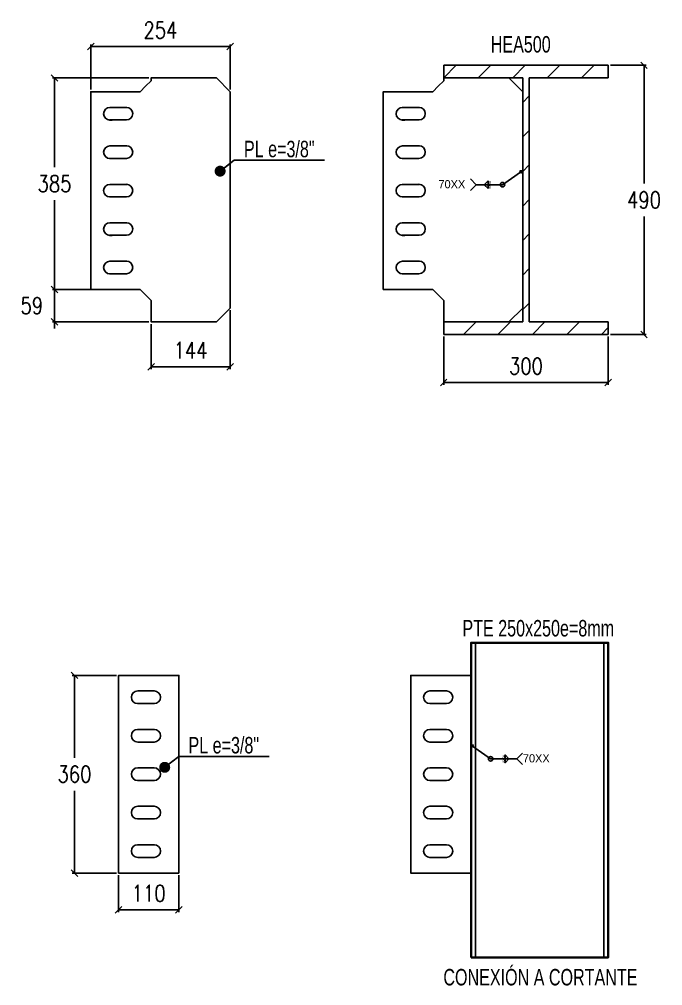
# Model space of a CAD drawing. Header units: millimetres. Extents: x -999 to 93225, y -17477 to 29086.
# Drawn here: x 15653 to 16825, y -8661 to -6902 of the extents above; entities that cross this region are included whole.
import ezdxf
from ezdxf.enums import TextEntityAlignment as Align

# ---------------------------------------------------------------- set-up
doc = ezdxf.new("R2010")
doc.units = ezdxf.units.MM
doc.header["$LTSCALE"] = 0.4
doc.linetypes.add('DXK_LINE_DOT2', pattern=[3.9198, 1.9599, -1.9599])
doc.layers.get('0').update_dxf_attribs({"color": 255})
for name, color, linetype in [('COTAS', 8, 'Continuous'), ('P-PLATINA', 6, 'Continuous'), ('TITULO', 3, 'Continuous')]:
    doc.layers.add(name, color=color, linetype=linetype)
doc.layers.add('E_COLUMNAS-3', color=1, linetype='Continuous', lineweight=35)
doc.styles.add('CNI_COTAS', font='romans.shx', dxfattribs={"width": 0.8})
doc.styles.add('ROMANS', font='DINGRAFO.SHX')
doc.styles.add('VERDANA', font='arial.ttf')
doc.dimstyles.new('1.1', dxfattribs={"dimscale": 0, "dimtxt": 15, "dimasz": 20, "dimexe": 2, "dimexo": 2, "dimgap": 7, "dimtad": 1, "dimdec": 0, "dimzin": 4, "dimdsep": 46, "dimtxsty": 'CNI_COTAS', "dimblk": 'DOTSMALL', "dimcen": 0, "dimclrd": 256, "dimclrt": 3, "dimadec": 0, "dimazin": 0, "dimtfac": 1, "dimtdec": 0, "dimtmove": 2, "dimatfit": 0, "dimldrblk": 'DOT', "dimfxl": 0.05, "dimtolj": 1, "dimtzin": 0, "dimarcsym": 1})
doc.dimstyles.new('1.4', dxfattribs={"dimscale": 0, "dimtxt": 30, "dimasz": 12, "dimexe": 4, "dimexo": 4, "dimgap": 15, "dimtad": 1, "dimdec": 0, "dimzin": 4, "dimdsep": 46, "dimtxsty": 'CNI_COTAS', "dimblk": 'OBLIQUE', "dimcen": -0.09, "dimclrd": 256, "dimclrt": 3, "dimadec": 0, "dimazin": 0, "dimtfac": 1, "dimtdec": 0, "dimtmove": 2, "dimatfit": 0, "dimldrblk": 'DOT', "dimfxl": 0.05, "dimtolj": 1, "dimtzin": 0, "dimarcsym": 0})

# ---------------------------------------------------------------- blocks, each defined once
blk = doc.blocks.new('_Oblique')
at = {"color": 0, "linetype": 'ByBlock', "lineweight": -2}
blk.add_line((-0.5, -0.5), (0.5, 0.5), dxfattribs=at)
blk = doc.blocks.new('*D548')
at = {"layer": 'COTAS', "color": 0, "lineweight": -2, "transparency": 16777216}
for p, q in [((16425.9, -7479.4), (16425.9, -7567.1)), ((16725.9, -7479.4), (16725.9, -7567.1))]:
    blk.add_line(p, q, dxfattribs=at)
at = {"layer": 'COTAS', "lineweight": -2, "transparency": 16777216}
blk.add_line((16425.9, -7563.1), (16725.9, -7563.1), dxfattribs=at)
at = {"layer": 'Defpoints', "color": 0, "transparency": 16777216}
for p in [(16425.9, -7475.4), (16725.9, -7475.4), (16725.9, -7563.1)]:
    blk.add_point(p, dxfattribs=at)
at = {"layer": 'COTAS', "lineweight": -2, "transparency": 16777216, "xscale": 12, "yscale": 12, "zscale": 12, "rotation": 180}
blk.add_blockref('_Oblique', (16425.9, -7563.1), dxfattribs=at)
at = {"layer": 'COTAS', "lineweight": -2, "transparency": 16777216, "xscale": 12, "yscale": 12, "zscale": 12}
blk.add_blockref('_Oblique', (16725.9, -7563.1), dxfattribs=at)
at = {"layer": 'COTAS', "color": 3, "transparency": 16777216, "insert": (16575.9, -7533.1), "char_height": 30, "attachment_point": 5, "style": 'CNI_COTAS'}
blk.add_mtext('\\A1;300', dxfattribs=at)
blk = doc.blocks.new('_Dot')
at = {"color": 0, "linetype": 'ByBlock', "lineweight": -2}
blk.add_line((-0.5, 0), (-1, 0), dxfattribs=at)
at = {"color": 0, "linetype": 'ByBlock', "const_width": 0.5}
blk.add_lwpolyline([(-0.25, 0, 1), (0.25, 0, 1)], format="xyb", close=True, dxfattribs=at)
blk = doc.blocks.new('*D697')
at = {"layer": 'COTAS', "color": 0, "lineweight": -2, "transparency": 16777216}
for p, q in [((15888.7, -7008.4), (15712.8, -7008.4)), ((15868.7, -7393.4), (15712.8, -7393.4))]:
    blk.add_line(p, q, dxfattribs=at)
at = {"layer": 'COTAS', "lineweight": -2, "transparency": 16777216}
for p, q in [((15716.8, -7008.4), (15716.8, -7170.9)), ((15716.8, -7393.4), (15716.8, -7230.9))]:
    blk.add_line(p, q, dxfattribs=at)
at = {"layer": 'Defpoints', "color": 0, "transparency": 16777216}
for p in [(15892.7, -7008.4), (15716.8, -7393.4), (15872.7, -7393.4)]:
    blk.add_point(p, dxfattribs=at)
at = {"layer": 'COTAS', "lineweight": -2, "transparency": 16777216, "xscale": 12, "yscale": 12, "zscale": 12}
for p, rotation in [((15716.8, -7008.4), 90), ((15716.8, -7393.4), 270)]:
    blk.add_blockref('_Oblique', p, dxfattribs=dict(at, rotation=rotation))
at = {"layer": 'COTAS', "color": 3, "transparency": 16777216, "insert": (15716.8, -7200.9), "char_height": 30, "attachment_point": 5, "rotation": 0.01, "style": 'CNI_COTAS'}
blk.add_mtext('\\A1;385', dxfattribs=at)
blk = doc.blocks.new('*D698')
at = {"layer": 'COTAS', "lineweight": -2, "transparency": 16777216}
for p, q in [((15716.8, -7393.4), (15716.8, -7381.4)), ((15716.8, -7452.4), (15716.8, -7393.4)), ((15716.8, -7452.4), (15716.8, -7464.4))]:
    blk.add_line(p, q, dxfattribs=at)
at = {"layer": 'COTAS', "color": 0, "lineweight": -2, "transparency": 16777216}
for p, q in [((15778.7, -7393.4), (15712.8, -7393.4)), ((15888.7, -7452.4), (15712.8, -7452.4))]:
    blk.add_line(p, q, dxfattribs=at)
at = {"layer": 'Defpoints', "color": 0, "transparency": 16777216}
for p in [(15716.8, -7393.4), (15782.7, -7393.4), (15892.7, -7452.4)]:
    blk.add_point(p, dxfattribs=at)
at = {"layer": 'COTAS', "lineweight": -2, "transparency": 16777216, "xscale": 12, "yscale": 12, "zscale": 12}
for p, rotation in [((15716.8, -7393.4), 270), ((15716.8, -7452.4), 90)]:
    blk.add_blockref('_Oblique', p, dxfattribs=dict(at, rotation=rotation))
at = {"layer": 'COTAS', "color": 3, "transparency": 16777216, "insert": (15675.3, -7422.9), "char_height": 30, "attachment_point": 5, "rotation": 0.01, "style": 'CNI_COTAS'}
blk.add_mtext('\\A1;59', dxfattribs=at)
blk = doc.blocks.new('*D699')
at = {"layer": 'COTAS', "color": 0, "lineweight": -2, "transparency": 16777216}
for p, q in [((16036.7, -7431.4), (16036.7, -7538.4)), ((15892.7, -7456.4), (15892.7, -7538.4))]:
    blk.add_line(p, q, dxfattribs=at)
at = {"layer": 'COTAS', "lineweight": -2, "transparency": 16777216}
blk.add_line((15892.7, -7534.4), (16036.7, -7534.4), dxfattribs=at)
at = {"layer": 'Defpoints', "color": 0, "transparency": 16777216}
for p in [(16036.7, -7427.4), (15892.7, -7452.4), (16036.7, -7534.4)]:
    blk.add_point(p, dxfattribs=at)
at = {"layer": 'COTAS', "lineweight": -2, "transparency": 16777216, "xscale": 12, "yscale": 12, "zscale": 12, "rotation": 180}
blk.add_blockref('_Oblique', (15892.7, -7534.4), dxfattribs=at)
at = {"layer": 'COTAS', "lineweight": -2, "transparency": 16777216, "xscale": 12, "yscale": 12, "zscale": 12}
blk.add_blockref('_Oblique', (16036.7, -7534.4), dxfattribs=at)
at = {"layer": 'COTAS', "color": 3, "transparency": 16777216, "insert": (15964.7, -7504.4), "char_height": 30, "attachment_point": 5, "style": 'CNI_COTAS'}
blk.add_mtext('\\A1;144', dxfattribs=at)
blk = doc.blocks.new('*D700')
at = {"layer": 'COTAS', "color": 0, "lineweight": -2, "transparency": 16777216}
for p, q in [((15782.7, -7029.4), (15782.7, -6947.3)), ((16036.7, -7029.4), (16036.7, -6947.3))]:
    blk.add_line(p, q, dxfattribs=at)
at = {"layer": 'COTAS', "lineweight": -2, "transparency": 16777216}
blk.add_line((15782.7, -6951.3), (16036.7, -6951.3), dxfattribs=at)
at = {"layer": 'Defpoints', "color": 0, "transparency": 16777216}
for p in [(16036.7, -6951.3), (15782.7, -7033.4), (16036.7, -7033.4)]:
    blk.add_point(p, dxfattribs=at)
at = {"layer": 'COTAS', "lineweight": -2, "transparency": 16777216, "xscale": 12, "yscale": 12, "zscale": 12, "rotation": 180}
blk.add_blockref('_Oblique', (15782.7, -6951.3), dxfattribs=at)
at = {"layer": 'COTAS', "lineweight": -2, "transparency": 16777216, "xscale": 12, "yscale": 12, "zscale": 12}
blk.add_blockref('_Oblique', (16036.7, -6951.3), dxfattribs=at)
at = {"layer": 'COTAS', "color": 3, "transparency": 16777216, "insert": (15909.7, -6921.3), "char_height": 30, "attachment_point": 5, "style": 'CNI_COTAS'}
blk.add_mtext('\\A1;254', dxfattribs=at)
blk = doc.blocks.new('*D717')
at = {"layer": 'COTAS', "color": 0, "lineweight": -2, "transparency": 16777216}
for p, q in [((15829.4, -8096.1), (15749.1, -8096.1)), ((15829.4, -8456.1), (15749.1, -8456.1))]:
    blk.add_line(p, q, dxfattribs=at)
at = {"layer": 'COTAS', "lineweight": -2, "transparency": 16777216}
for p, q in [((15753.1, -8096.1), (15753.1, -8246.1)), ((15753.1, -8456.1), (15753.1, -8306.1))]:
    blk.add_line(p, q, dxfattribs=at)
at = {"layer": 'Defpoints', "color": 0, "transparency": 16777216}
for p in [(15753.1, -8096.1), (15833.4, -8096.1), (15833.4, -8456.1)]:
    blk.add_point(p, dxfattribs=at)
at = {"layer": 'COTAS', "lineweight": -2, "transparency": 16777216, "xscale": 12, "yscale": 12, "zscale": 12}
for p, rotation in [((15753.1, -8096.1), 90), ((15753.1, -8456.1), 270)]:
    blk.add_blockref('_Oblique', p, dxfattribs=dict(at, rotation=rotation))
at = {"layer": 'COTAS', "color": 3, "transparency": 16777216, "insert": (15753.1, -8276.1), "char_height": 30, "attachment_point": 5, "rotation": 0.01, "style": 'CNI_COTAS'}
blk.add_mtext('\\A1;360', dxfattribs=at)
blk = doc.blocks.new('*D718')
at = {"layer": 'COTAS', "color": 0, "lineweight": -2, "transparency": 16777216}
for p, q in [((15833.4, -8460.1), (15833.4, -8527.1)), ((15943.4, -8460.1), (15943.4, -8527.1))]:
    blk.add_line(p, q, dxfattribs=at)
at = {"layer": 'COTAS', "lineweight": -2, "transparency": 16777216}
blk.add_line((15833.4, -8523.1), (15943.4, -8523.1), dxfattribs=at)
at = {"layer": 'Defpoints', "color": 0, "transparency": 16777216}
for p in [(15833.4, -8456.1), (15943.4, -8456.1), (15943.4, -8523.1)]:
    blk.add_point(p, dxfattribs=at)
at = {"layer": 'COTAS', "lineweight": -2, "transparency": 16777216, "xscale": 12, "yscale": 12, "zscale": 12, "rotation": 180}
blk.add_blockref('_Oblique', (15833.4, -8523.1), dxfattribs=at)
at = {"layer": 'COTAS', "lineweight": -2, "transparency": 16777216, "xscale": 12, "yscale": 12, "zscale": 12}
blk.add_blockref('_Oblique', (15943.4, -8523.1), dxfattribs=at)
at = {"layer": 'COTAS', "color": 3, "transparency": 16777216, "insert": (15888.4, -8493.1), "char_height": 30, "attachment_point": 5, "style": 'CNI_COTAS'}
blk.add_mtext('\\A1;110', dxfattribs=at)
blk = doc.blocks.new('_DotSmall')
at = {"color": 0, "linetype": 'ByBlock', "const_width": 0.5}
blk.add_lwpolyline([(-0.0625, 0, 1), (0.0625, 0, 1)], format="xyb", close=True, dxfattribs=at)
blk = doc.blocks.new('SOLDADURA FILETE ALREDEDOR 1 DE 8 ESPEJO')
h = blk.add_hatch(color=256)
h.dxf.hatch_style = 1
h.paths.add_polyline_path([(13304.8, -8226.9), (13307.4, -8223.2), (13302.9, -8222.8)])
for p, q in [((13306.1, -8225), (13339.1, -8248.1)), ((13339.1, -8248.1), (13386.9, -8248.1))]:
    blk.add_line(p, q)
for points in [[(13302.9, -8222.8), (13304.8, -8226.9), (13307.4, -8223.2)], [(13365.3, -8248.1), (13365.3, -8240.9), (13372.4, -8248.1), (13365.3, -8255.2)]]:
    blk.add_lwpolyline(points, close=True)
blk.add_lwpolyline([(13397.4, -8258.5), (13386.9, -8248.1), (13397.4, -8237.6)])
blk.add_circle((13339.1, -8248.1), 4.13)
at = {"layer": 'TITULO', "style": 'ROMANS'}
for s, height, p in [('8', 5.33, (13360.7, -8247.1)), ('8', 5.33, (13360.7, -8255.3)), ('70XX', 14.92, (13397.9, -8254.6))]:
    blk.add_text(s, height=height, dxfattribs=at).set_placement(p)
blk = doc.blocks.new('SOLDADURA FILETE ALREDEDOR 1 DE 8')
h = blk.add_hatch(color=256)
h.dxf.hatch_style = 1
h.paths.add_polyline_path([(8202.3, -7175.2), (8199.7, -7171.4), (8204.2, -7171)])
for p, q in [((8201, -7173.3), (8168, -7196.3)), ((8168, -7196.3), (8120.2, -7196.3)), ((8141.8, -7189.2), (8134.7, -7196.3)), ((8141.8, -7203.4), (8134.7, -7196.3)), ((8141.8, -7196.3), (8141.8, -7189.2)), ((8141.8, -7196.3), (8141.8, -7203.4))]:
    blk.add_line(p, q)
blk.add_lwpolyline([(8204.2, -7171), (8202.3, -7175.2), (8199.7, -7171.4)], close=True)
blk.add_lwpolyline([(8109.7, -7206.8), (8120.2, -7196.3), (8109.7, -7185.8)])
blk.add_circle((8168, -7196.3), 4.13)
at = {"layer": 'TITULO', "style": 'ROMANS'}
for s, height, p in [('70XX', 14.92, (8051.2, -7202.9)), ('8', 5.33, (8142.6, -7195.1)), ('8', 5.33, (8142.6, -7203.4))]:
    blk.add_text(s, height=height, dxfattribs=at).set_placement(p)
blk = doc.blocks.new('PTE 250X250')
at = {"layer": 'COTAS'}
for p, q in [((16347.6, -7561.5), (16347.6, -6988.7)), ((16581.6, -7561.5), (16581.6, -6988.7))]:
    blk.add_line(p, q, dxfattribs=at)
at = {"layer": 'E_COLUMNAS-3'}
blk.add_lwpolyline([(16339.6, -7561.5), (16589.6, -7561.5), (16589.6, -6988.7), (16339.6, -6988.7)], close=True, dxfattribs=at)
blk = doc.blocks.new('*D852')
at = {"layer": 'COTAS', "color": 0, "lineweight": -2, "transparency": 16777216}
for p, q in [((16729.9, -6985.4), (16795, -6985.4)), ((16729.9, -7475.4), (16795, -7475.4))]:
    blk.add_line(p, q, dxfattribs=at)
at = {"layer": 'COTAS', "lineweight": -2, "transparency": 16777216}
for p, q in [((16791, -6985.4), (16791, -7200.4)), ((16791, -7475.4), (16791, -7260.4))]:
    blk.add_line(p, q, dxfattribs=at)
at = {"layer": 'Defpoints', "color": 0, "transparency": 16777216}
for p in [(16725.9, -6985.4), (16791, -6985.4), (16725.9, -7475.4)]:
    blk.add_point(p, dxfattribs=at)
at = {"layer": 'COTAS', "lineweight": -2, "transparency": 16777216, "xscale": 12, "yscale": 12, "zscale": 12}
for p, rotation in [((16791, -6985.4), 90), ((16791, -7475.4), 270)]:
    blk.add_blockref('_Oblique', p, dxfattribs=dict(at, rotation=rotation))
at = {"layer": 'COTAS', "color": 3, "transparency": 16777216, "insert": (16791, -7230.4), "char_height": 30, "attachment_point": 5, "rotation": 0.01, "style": 'CNI_COTAS'}
blk.add_mtext('\\A1;490', dxfattribs=at)

msp = doc.modelspace()

# ---------------------------------------------------------------- hatches: boundary and pattern name
at = {"linetype": 'Continuous'}
h = msp.add_hatch(dxfattribs=at)
h.set_pattern_fill('', scale=14, style=0, pattern_type=0)
h.set_pattern_definition([(45, (16425.903, -7008.427), (-31.431, 31.431), [])])
h.paths.add_polyline_path([(16425.9, -6985.4), (16425.9, -7008.4), (16569.9, -7008.4), (16569.9, -7452.4), (16425.9, -7452.4), (16425.9, -7475.4), (16725.9, -7475.4), (16725.9, -7452.4), (16581.9, -7452.4), (16581.9, -7008.4), (16725.9, -7008.4), (16725.9, -6985.4)])

# ---------------------------------------------------------------- linework, layer by layer
at = {"color": 2, "linetype": 'Continuous'}
for p, q in [((16425.9, -6985.4), (16725.9, -6985.4)), ((16425.9, -7008.4), (16425.9, -6985.4)), ((16725.9, -6985.4), (16725.9, -7008.4)), ((16569.9, -7008.4), (16425.9, -7008.4)), ((16569.9, -7452.4), (16569.9, -7008.4)), ((16725.9, -7008.4), (16581.9, -7008.4)), ((16581.9, -7008.4), (16581.9, -7452.4)), ((16425.9, -7475.4), (16425.9, -7452.4)), ((16425.9, -7452.4), (16569.9, -7452.4)), ((16581.9, -7452.4), (16725.9, -7452.4)), ((16725.9, -7452.4), (16725.9, -7475.4)), ((16725.9, -7475.4), (16425.9, -7475.4))]:
    msp.add_line(p, q, dxfattribs=at)
at = {"color": 7, "linetype": 'DXK_LINE_DOT2'}
for p, q in [((16544.9, -7008.4), (16425.9, -7008.4)), ((16569.9, -7427.4), (16569.9, -7033.4))]:
    msp.add_line(p, q, dxfattribs=at)
at = {"layer": 'P-PLATINA', "linetype": 'Continuous'}
msp.add_line((16569.9, -7033.4), (16544.9, -7008.4), dxfattribs=at)
for points in [[(16011.7, -7008.4), (16036.7, -7033.4), (16036.7, -7427.4), (16011.7, -7452.4), (15892.7, -7452.4), (15892.7, -7413.4), (15882.7, -7403.4), (15872.7, -7393.4), (15782.7, -7393.4), (15782.7, -7033.4), (15872.7, -7033.4), (15882.7, -7023.4), (15892.7, -7013.4), (15892.7, -7008.4)], [(15943.4, -8456.1), (15833.4, -8456.1), (15833.4, -8096.1), (15943.4, -8096.1)]]:
    msp.add_lwpolyline(points, close=True, dxfattribs=at)
for points in [[(16569.9, -7427.4), (16544.9, -7452.4), (16425.9, -7452.4), (16425.9, -7413.4), (16415.9, -7403.4), (16405.9, -7393.4), (16315.9, -7393.4), (16315.9, -7033.4), (16405.9, -7033.4), (16415.9, -7023.4), (16425.9, -7013.4), (16425.9, -7008.4)], [(15821.9, -7085.1), (15817.6, -7085.1), (15813.2, -7084.2), (15809.4, -7081.7), (15807, -7078), (15806.1, -7073.6), (15807, -7069.2), (15809.4, -7065.5), (15813.2, -7063), (15817.6, -7062.1), (15848.5, -7062.1)], [(15843.4, -7061.9), (15847.7, -7061.9), (15852.1, -7062.8), (15855.8, -7065.3), (15858.3, -7069), (15859.2, -7073.4), (15858.3, -7077.8), (15855.8, -7081.6), (15852.1, -7084.1), (15847.7, -7084.9), (15816.8, -7084.9)], [(16355.1, -7085.1), (16350.8, -7085.1), (16346.4, -7084.2), (16342.7, -7081.7), (16340.2, -7078), (16339.3, -7073.6), (16340.2, -7069.2), (16342.7, -7065.5), (16346.4, -7063), (16350.8, -7062.1), (16381.7, -7062.1)], [(16376.6, -7061.9), (16380.9, -7061.9), (16385.3, -7062.8), (16389, -7065.3), (16391.5, -7069), (16392.4, -7073.4), (16391.5, -7077.8), (16389, -7081.6), (16385.3, -7084.1), (16380.9, -7084.9), (16350, -7084.9)], [(15821.9, -7155.1), (15817.6, -7155.1), (15813.2, -7154.2), (15809.4, -7151.7), (15807, -7148), (15806.1, -7143.6), (15807, -7139.2), (15809.4, -7135.5), (15813.2, -7133), (15817.6, -7132.1), (15848.5, -7132.1)], [(15847.7, -7131.9), (15852.1, -7132.8), (15855.8, -7135.3), (15858.3, -7139), (15859.2, -7143.4), (15858.3, -7147.8), (15855.8, -7151.6), (15852.1, -7154.1), (15847.7, -7154.9), (15816.8, -7154.9)], [(16355.1, -7155.1), (16350.8, -7155.1), (16346.4, -7154.2), (16342.7, -7151.7), (16340.2, -7148), (16339.3, -7143.6), (16340.2, -7139.2), (16342.7, -7135.5), (16346.4, -7133), (16350.8, -7132.1), (16381.7, -7132.1)], [(16380.9, -7131.9), (16385.3, -7132.8), (16389, -7135.3), (16391.5, -7139), (16392.4, -7143.4), (16391.5, -7147.8), (16389, -7151.6), (16385.3, -7154.1), (16380.9, -7154.9), (16350, -7154.9)], [(15821.9, -7225.1), (15817.6, -7225.1), (15813.2, -7224.2), (15809.4, -7221.7), (15807, -7218), (15806.1, -7213.6), (15807, -7209.2), (15809.4, -7205.5), (15813.2, -7203), (15817.6, -7202.1), (15848.5, -7202.1)], [(15847.7, -7201.9), (15852.1, -7202.8), (15855.8, -7205.3), (15858.3, -7209), (15859.2, -7213.4), (15858.3, -7217.8), (15855.8, -7221.6), (15852.1, -7224.1), (15847.7, -7224.9), (15816.8, -7224.9)], [(16355.1, -7225.1), (16350.8, -7225.1), (16346.4, -7224.2), (16342.7, -7221.7), (16340.2, -7218), (16339.3, -7213.6), (16340.2, -7209.2), (16342.7, -7205.5), (16346.4, -7203), (16350.8, -7202.1), (16381.7, -7202.1)], [(16380.9, -7201.9), (16385.3, -7202.8), (16389, -7205.3), (16391.5, -7209), (16392.4, -7213.4), (16391.5, -7217.8), (16389, -7221.6), (16385.3, -7224.1), (16380.9, -7224.9), (16350, -7224.9)], [(15821.9, -7295.1), (15817.6, -7295.1), (15813.2, -7294.2), (15809.4, -7291.7), (15807, -7288), (15806.1, -7283.6), (15807, -7279.2), (15809.4, -7275.5), (15813.2, -7273), (15817.6, -7272.1), (15848.5, -7272.1)], [(15847.7, -7271.9), (15852.1, -7272.8), (15855.8, -7275.3), (15858.3, -7279), (15859.2, -7283.4), (15858.3, -7287.8), (15855.8, -7291.6), (15852.1, -7294.1), (15847.7, -7294.9), (15816.8, -7294.9)], [(16355.1, -7295.1), (16350.8, -7295.1), (16346.4, -7294.2), (16342.7, -7291.7), (16340.2, -7288), (16339.3, -7283.6), (16340.2, -7279.2), (16342.7, -7275.5), (16346.4, -7273), (16350.8, -7272.1), (16381.7, -7272.1)], [(16380.9, -7271.9), (16385.3, -7272.8), (16389, -7275.3), (16391.5, -7279), (16392.4, -7283.4), (16391.5, -7287.8), (16389, -7291.6), (16385.3, -7294.1), (16380.9, -7294.9), (16350, -7294.9)], [(15821.9, -7365.1), (15817.6, -7365.1), (15813.2, -7364.2), (15809.4, -7361.7), (15807, -7358), (15806.1, -7353.6), (15807, -7349.2), (15809.4, -7345.5), (15813.2, -7343), (15817.6, -7342.1), (15848.5, -7342.1)], [(15847.7, -7341.9), (15852.1, -7342.8), (15855.8, -7345.3), (15858.3, -7349), (15859.2, -7353.4), (15858.3, -7357.8), (15855.8, -7361.6), (15852.1, -7364.1), (15847.7, -7364.9), (15816.8, -7364.9)], [(16355.1, -7365.1), (16350.8, -7365.1), (16346.4, -7364.2), (16342.7, -7361.7), (16340.2, -7358), (16339.3, -7353.6), (16340.2, -7349.2), (16342.7, -7345.5), (16346.4, -7343), (16350.8, -7342.1), (16381.7, -7342.1)], [(16380.9, -7341.9), (16385.3, -7342.8), (16389, -7345.3), (16391.5, -7349), (16392.4, -7353.4), (16391.5, -7357.8), (16389, -7361.6), (16385.3, -7364.1), (16380.9, -7364.9), (16350, -7364.9)], [(16475.9, -8456.1), (16365.9, -8456.1), (16365.9, -8096.1), (16475.9, -8096.1)], [(15888.4, -8147.6), (15868.4, -8147.6), (15864, -8146.7), (15860.3, -8144.2), (15857.8, -8140.5), (15856.9, -8136.1), (15857.8, -8131.7), (15860.3, -8127.9), (15864, -8125.4), (15868.4, -8124.6), (15888.4, -8124.6)], [(15888.4, -8124.6), (15898.4, -8124.6), (15902.8, -8125.4), (15906.5, -8127.9), (15909, -8131.7), (15909.9, -8136.1), (15909, -8140.5), (15906.5, -8144.2), (15902.8, -8146.7), (15898.4, -8147.6), (15888.4, -8147.6)], [(16405.2, -8147.6), (16400.9, -8147.6), (16396.5, -8146.7), (16392.8, -8144.2), (16390.3, -8140.5), (16389.4, -8136.1), (16390.3, -8131.7), (16392.8, -8127.9), (16396.5, -8125.4), (16400.9, -8124.6), (16405.2, -8124.6)], [(16400.9, -8124.6), (16430.9, -8124.6), (16435.3, -8125.4), (16439, -8127.9), (16441.5, -8131.7), (16442.4, -8136.1), (16441.5, -8140.5), (16439, -8144.2), (16435.3, -8146.7), (16430.9, -8147.6), (16400.9, -8147.6)], [(15888.4, -8217.6), (15868.4, -8217.6), (15864, -8216.7), (15860.3, -8214.2), (15857.8, -8210.5), (15856.9, -8206.1), (15857.8, -8201.7), (15860.3, -8197.9), (15864, -8195.4), (15868.4, -8194.6), (15888.4, -8194.6)], [(15888.4, -8194.6), (15898.4, -8194.6), (15902.8, -8195.4), (15906.5, -8197.9), (15909, -8201.7), (15909.9, -8206.1), (15909, -8210.5), (15906.5, -8214.2), (15902.8, -8216.7), (15898.4, -8217.6), (15888.4, -8217.6)], [(16405.2, -8217.6), (16400.9, -8217.6), (16396.5, -8216.7), (16392.8, -8214.2), (16390.3, -8210.5), (16389.4, -8206.1), (16390.3, -8201.7), (16392.8, -8197.9), (16396.5, -8195.4), (16400.9, -8194.6), (16405.2, -8194.6)], [(16400.9, -8194.6), (16430.9, -8194.6), (16435.3, -8195.4), (16439, -8197.9), (16441.5, -8201.7), (16442.4, -8206.1), (16441.5, -8210.5), (16439, -8214.2), (16435.3, -8216.7), (16430.9, -8217.6), (16400.9, -8217.6)], [(15888.4, -8287.6), (15868.4, -8287.6), (15864, -8286.7), (15860.3, -8284.2), (15857.8, -8280.5), (15856.9, -8276.1), (15857.8, -8271.7), (15860.3, -8267.9), (15864, -8265.4), (15868.4, -8264.6), (15888.4, -8264.6)], [(15888.4, -8264.6), (15898.4, -8264.6), (15902.8, -8265.4), (15906.5, -8267.9), (15909, -8271.7), (15909.9, -8276.1), (15909, -8280.5), (15906.5, -8284.2), (15902.8, -8286.7), (15898.4, -8287.6), (15888.4, -8287.6)], [(16405.2, -8287.6), (16400.9, -8287.6), (16396.5, -8286.7), (16392.8, -8284.2), (16390.3, -8280.5), (16389.4, -8276.1), (16390.3, -8271.7), (16392.8, -8267.9), (16396.5, -8265.4), (16400.9, -8264.6), (16405.2, -8264.6)], [(16400.9, -8264.6), (16430.9, -8264.6), (16435.3, -8265.4), (16439, -8267.9), (16441.5, -8271.7), (16442.4, -8276.1), (16441.5, -8280.5), (16439, -8284.2), (16435.3, -8286.7), (16430.9, -8287.6), (16400.9, -8287.6)], [(15888.4, -8357.6), (15868.4, -8357.6), (15864, -8356.7), (15860.3, -8354.2), (15857.8, -8350.5), (15856.9, -8346.1), (15857.8, -8341.7), (15860.3, -8337.9), (15864, -8335.4), (15868.4, -8334.6), (15888.4, -8334.6)], [(15888.4, -8334.6), (15898.4, -8334.6), (15902.8, -8335.4), (15906.5, -8337.9), (15909, -8341.7), (15909.9, -8346.1), (15909, -8350.5), (15906.5, -8354.2), (15902.8, -8356.7), (15898.4, -8357.6), (15888.4, -8357.6)], [(16405.2, -8357.6), (16400.9, -8357.6), (16396.5, -8356.7), (16392.8, -8354.2), (16390.3, -8350.5), (16389.4, -8346.1), (16390.3, -8341.7), (16392.8, -8337.9), (16396.5, -8335.4), (16400.9, -8334.6), (16405.2, -8334.6)], [(16400.9, -8334.6), (16430.9, -8334.6), (16435.3, -8335.4), (16439, -8337.9), (16441.5, -8341.7), (16442.4, -8346.1), (16441.5, -8350.5), (16439, -8354.2), (16435.3, -8356.7), (16430.9, -8357.6), (16400.9, -8357.6)], [(15888.4, -8427.6), (15868.4, -8427.6), (15864, -8426.7), (15860.3, -8424.2), (15857.8, -8420.5), (15856.9, -8416.1), (15857.8, -8411.7), (15860.3, -8407.9), (15864, -8405.4), (15868.4, -8404.6), (15888.4, -8404.6)], [(15888.4, -8404.6), (15898.4, -8404.6), (15902.8, -8405.4), (15906.5, -8407.9), (15909, -8411.7), (15909.9, -8416.1), (15909, -8420.5), (15906.5, -8424.2), (15902.8, -8426.7), (15898.4, -8427.6), (15888.4, -8427.6)], [(16405.2, -8427.6), (16400.9, -8427.6), (16396.5, -8426.7), (16392.8, -8424.2), (16390.3, -8420.5), (16389.4, -8416.1), (16390.3, -8411.7), (16392.8, -8407.9), (16396.5, -8405.4), (16400.9, -8404.6), (16405.2, -8404.6)], [(16400.9, -8404.6), (16430.9, -8404.6), (16435.3, -8405.4), (16439, -8407.9), (16441.5, -8411.7), (16442.4, -8416.1), (16441.5, -8420.5), (16439, -8424.2), (16435.3, -8426.7), (16430.9, -8427.6), (16400.9, -8427.6)]]:
    msp.add_lwpolyline(points, dxfattribs=at)

# ---------------------------------------------------------------- block references
for name, p in [('SOLDADURA FILETE ALREDEDOR 1 DE 8', (8365.2, -6.4)), ('SOLDADURA FILETE ALREDEDOR 1 DE 8 ESPEJO', (3172.4, 0))]:
    msp.add_blockref(name, p)
at = {"layer": 'COTAS'}
msp.add_blockref('PTE 250X250', (136.3, -1048.1), dxfattribs=at)

# ---------------------------------------------------------------- texts
at = {"color": 96, "style": 'VERDANA', "width": 0.7}
msp.add_text('HEA500', height=30, dxfattribs=at).set_placement((16511.7, -6962.1))
for s, p in [('PL e=3/8"', (16126.3, -7137.8)), ('PTE 250x250e=8mm', (16598.3, -8010.3)), ('PL e=3/8"', (16025.2, -8223.3)), ('CONEXIÓN A CORTANTE', (16602.2, -8645.7))]:
    msp.add_text(s, height=30, dxfattribs=at).set_placement(p, align=Align.MIDDLE_CENTER)

# ---------------------------------------------------------------- dimensions: what is measured, and where the dimension line sits
at = {"layer": 'COTAS'}
for base, p1, p2, picture, middle in [((16036.7, -6951.3), (15782.7, -7033.4), (16036.7, -7033.4), '*D700', (15909.7, -6921.3)), ((16036.7, -7534.4), (15892.7, -7452.4), (16036.7, -7427.4), '*D699', (15964.7, -7504.4)), ((16725.9, -7563.1), (16425.9, -7475.4), (16725.9, -7475.4), '*D548', (16575.9, -7533.1)), ((15943.4, -8523.1), (15833.4, -8456.1), (15943.4, -8456.1), '*D718', (15888.4, -8493.1))]:
    dim = msp.add_linear_dim(base=base, p1=p1, p2=p2, dimstyle='1.4', override={"dimscale": 1}, dxfattribs=at)
    dim.commit()
    dim.dimension.update_dxf_attribs({"geometry": picture, "text_midpoint": middle})
for base, p1, p2, picture, middle in [((16791, -6985.4), (16725.9, -7475.4), (16725.9, -6985.4), '*D852', (16791, -7230.4)), ((15716.8, -7393.4), (15892.7, -7008.4), (15872.7, -7393.4), '*D697', (15716.8, -7200.9)), ((15716.8, -7393.4), (15892.7, -7452.4), (15782.7, -7393.4), '*D698', (15675.3, -7422.9)), ((15753.1, -8096.1), (15833.4, -8456.1), (15833.4, -8096.1), '*D717', (15753.1, -8276.1))]:
    dim = msp.add_linear_dim(base=base, p1=p1, p2=p2, angle=90, dimstyle='1.4', override={"dimscale": 1}, dxfattribs=at)
    dim.commit()
    dim.dimension.update_dxf_attribs({"geometry": picture, "text_midpoint": middle, "text_rotation": 0.01})

# ---------------------------------------------------------------- leaders
for points in [[(16018.5, -7178.1), (16044.1, -7158.2), (16208.7, -7158.2)], [(15917.5, -8263.6), (15943.1, -8243.7), (16107.7, -8243.7)]]:
    msp.add_leader(points, dimstyle='1.1', override={"dimscale": 1}, dxfattribs=at)

doc.saveas('drawing.dxf')
